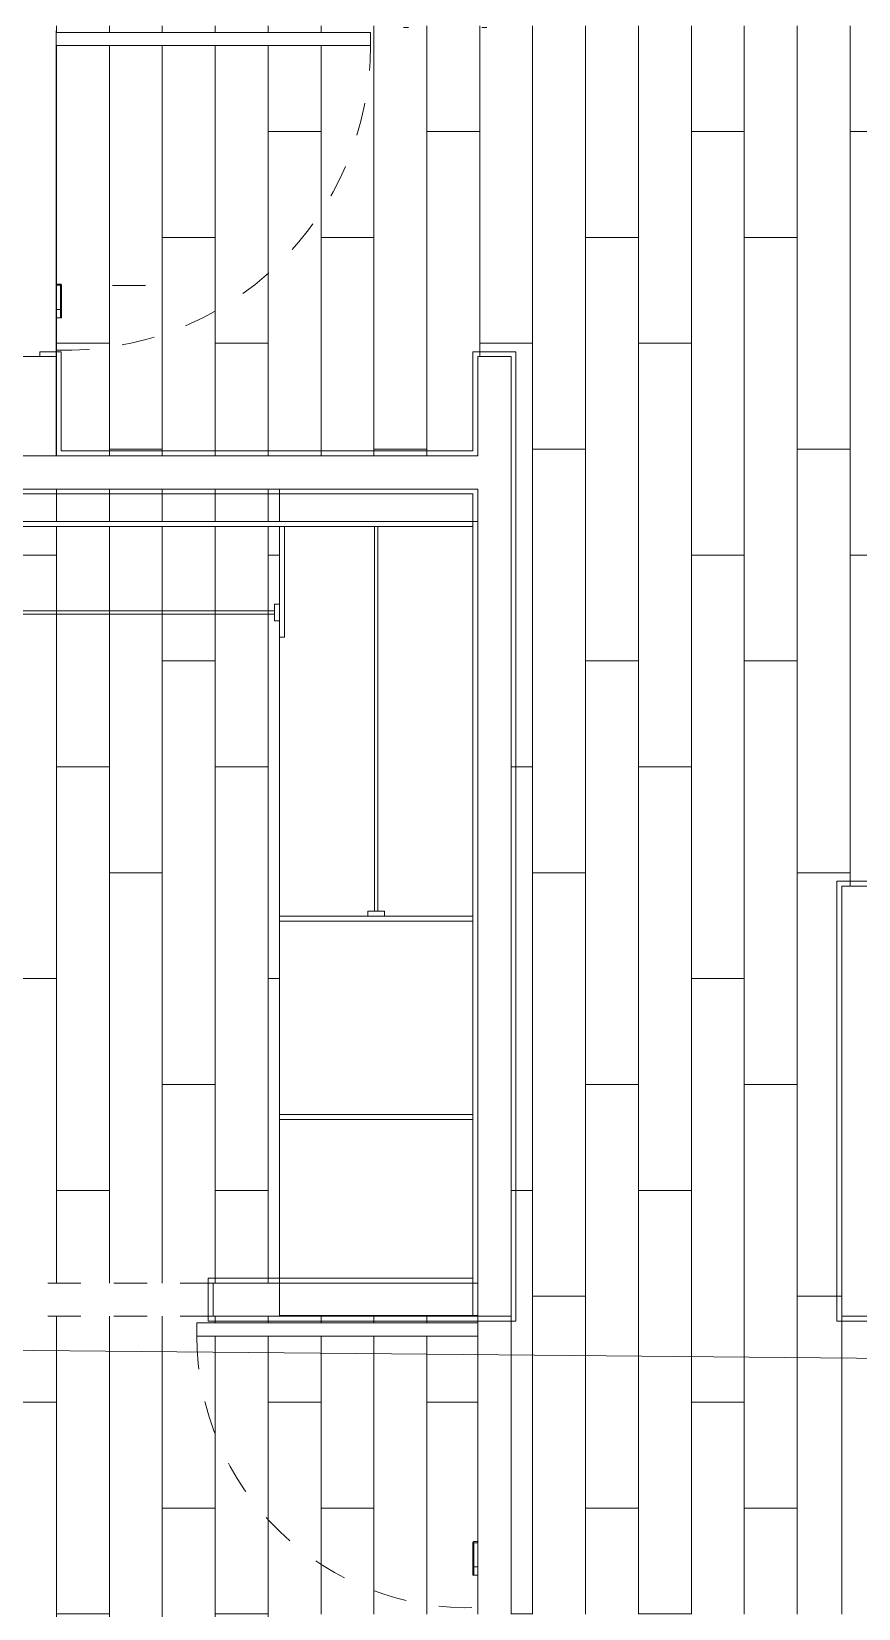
# Model space of a CAD drawing. Header units: metres. Extents: x 3856 to 4207, y -1118 to -691.
# Drawn here: x 3976.907 to 3979.408, y -978.41 to -973.645 of the extents above; entities that cross this region are included whole.
import ezdxf

# ---------------------------------------------------------------- set-up
doc = ezdxf.new("R2010")
doc.units = ezdxf.units.M
for name, pattern in [('Basculante', [0.003, 0.002, -0.001]), ('Derribado', [0.0048, 0.0032, -0.0016]), ('Trazo', [0.006, 0.003, -0.003])]:
    doc.linetypes.add(name, pattern=pattern)
for name, color, linetype, lineweight in [('_Hidden Lines_', 7, 'Trazo', 9), ('Basculante', 7, 'Basculante', 9), ('Casework', 7, 'Continuous', 9), ('Common Edges', 7, 'Continuous', 9), ('Detail Items', 7, 'Continuous', 9), ('Doors', 7, 'Continuous', 9), ('Floors', 7, 'Continuous', 9), ('Generic Models', 7, 'Continuous', 9), ('Linea de proyección', 7, 'Derribado', 9), ('Líneas medias', 7, 'Continuous', 9), ('Surface Pattern', 7, 'Continuous', 9), ('Text Notes', 7, 'Continuous', 9), ('Walls', 7, 'Continuous', 9)]:
    doc.layers.add(name, color=color, linetype=linetype, lineweight=lineweight)
doc.layers.add('ROA-E00-URB-A101-MASTER_PLAN cambio estaciomientos_dwg', color=7, linetype='Continuous', lineweight=9, true_color=0x767676)

# ---------------------------------------------------------------- blocks, each defined once
blk = doc.blocks.new('Multifuncional 2D - Closet 60x240cm-4257036-IMPLANTACIÓN - KIT COMERCIAL')
at = {"layer": '_Hidden Lines_'}
for p, q in [((0.2517, -0.4866), (1.0942, -0.4866)), ((1.4442, -0.4866), (1.5422, -0.4866)), ((1.5422, -0.4866), (1.5422, -1.0866)), ((1.5422, -1.0866), (1.4442, -1.0866))]:
    blk.add_line(p, q, dxfattribs=at)
at = {"layer": 'Casework'}
for p, q in [((1.0942, -0.4866), (0.2517, -0.4866)), ((1.5422, -0.4866), (1.4442, -0.4866)), ((1.5422, -1.0866), (1.5422, -0.4866)), ((1.4442, -1.0866), (1.5422, -1.0866))]:
    blk.add_line(p, q, dxfattribs=at)
blk = doc.blocks.new('COUR-PUERTA-SIMPLE - P-04 90 cm x 2_10 cm-V188-IMPLANTACIÓN - KIT COMERCIAL')
at = {"layer": 'Detail Items'}
for p, q in [((0.43, 0.9), (0.39, 0.9)), ((0.39, 0.9), (0.39, 0.05)), ((0.39, 0.9), (0.43, 0.9)), ((0.39, 0.05), (0.39, 0.9)), ((0.43, 0.05), (0.43, 0.9)), ((0.43, 0.9), (0.43, 0.05))]:
    blk.add_line(p, q, dxfattribs=at)
at = {"layer": 'Doors'}
for p, q in [((-0.3327, 0.0654), (-0.3327, 0.0622)), ((-0.32, 0.0654), (-0.3327, 0.0654)), ((-0.3327, 0.0622), (-0.32, 0.0622)), ((-0.3327, 0.0622), (-0.3327, 0.05)), ((-0.3073, 0.0622), (-0.3327, 0.0622)), ((-0.3073, 0.0622), (-0.3327, 0.0622)), ((-0.32, 0.0654), (-0.2342, 0.0654)), ((-0.2342, 0.0654), (-0.32, 0.0654)), ((-0.32, 0.0654), (-0.32, 0.0622)), ((-0.32, 0.0622), (-0.32, 0.0654)), ((-0.32, 0.0622), (-0.2342, 0.0622)), ((-0.2342, 0.0622), (-0.32, 0.0622)), ((-0.3073, 0.05), (-0.3073, 0.0622)), ((-0.2342, 0.0622), (-0.2342, 0.05)), ((-0.2342, 0.05), (-0.2342, 0.0622)), ((-0.2311, 0.05), (-0.2311, 0.0623)), ((-0.2311, 0.0623), (-0.2311, 0.05))]:
    blk.add_line(p, q, dxfattribs=at)
at = {"layer": 'Doors', "flags": 128}
for points in [[(-0.2342, 0.0654), (-0.2335, 0.0653), (-0.2329, 0.0651), (-0.2323, 0.0647), (-0.2318, 0.0642), (-0.2314, 0.0636), (-0.2312, 0.063), (-0.2311, 0.0623)], [(-0.2311, 0.0623), (-0.2312, 0.063), (-0.2314, 0.0636), (-0.2318, 0.0642), (-0.2323, 0.0647), (-0.2329, 0.0651), (-0.2335, 0.0653), (-0.2342, 0.0654)]]:
    blk.add_lwpolyline(points, dxfattribs=at)
at = {"layer": 'Linea de proyección'}
blk.add_arc((0.39, 0.0791), 0.8209, 90, 182.0166, dxfattribs=at)
blk = doc.blocks.new('COUR-PUERTA-SIMPLE - 100 cm x 210 cm-V191-IMPLANTACIÓN - KIT COMERCIAL')
at = {"layer": 'Detail Items'}
for p, q in [((0.44, -1), (0.44, -0.05)), ((0.44, -0.05), (0.44, -1)), ((0.48, -0.0495), (0.48, -1)), ((0.48, -1), (0.48, -0.0495)), ((0.48, -1), (0.44, -1)), ((0.44, -1), (0.48, -1))]:
    blk.add_line(p, q, dxfattribs=at)
at = {"layer": 'Doors'}
for p, q in [((-0.3827, -0.05), (-0.3827, -0.0622)), ((-0.3827, -0.0622), (-0.3827, -0.0654)), ((-0.37, -0.0622), (-0.3827, -0.0622)), ((-0.3827, -0.0622), (-0.3573, -0.0622)), ((-0.3827, -0.0622), (-0.3573, -0.0622)), ((-0.3827, -0.0654), (-0.37, -0.0654)), ((-0.37, -0.0622), (-0.2842, -0.0622)), ((-0.2842, -0.0622), (-0.37, -0.0622)), ((-0.37, -0.0654), (-0.37, -0.0622)), ((-0.37, -0.0622), (-0.37, -0.0654)), ((-0.37, -0.0654), (-0.2842, -0.0654)), ((-0.2842, -0.0654), (-0.37, -0.0654)), ((-0.3573, -0.0622), (-0.3573, -0.05)), ((-0.2842, -0.0622), (-0.2842, -0.05)), ((-0.2842, -0.05), (-0.2842, -0.0622)), ((-0.2811, -0.05), (-0.2811, -0.0623)), ((-0.2811, -0.0623), (-0.2811, -0.05))]:
    blk.add_line(p, q, dxfattribs=at)
at = {"layer": 'Doors', "flags": 128}
for points in [[(-0.2842, -0.0654), (-0.2835, -0.0653), (-0.2829, -0.0651), (-0.2823, -0.0647), (-0.2818, -0.0642), (-0.2814, -0.0636), (-0.2812, -0.063), (-0.2811, -0.0623)], [(-0.2811, -0.0623), (-0.2812, -0.063), (-0.2814, -0.0636), (-0.2818, -0.0642), (-0.2823, -0.0647), (-0.2829, -0.0651), (-0.2835, -0.0653), (-0.2842, -0.0654)]]:
    blk.add_lwpolyline(points, dxfattribs=at)
at = {"layer": 'Linea de proyección'}
blk.add_arc((0.44, -0.0792), 0.9208, 178.1967, 270, dxfattribs=at)
blk = doc.blocks.new('COUR-PUERTA_VANO - 90 cm x 235 cm-5938832-IMPLANTACIÓN - KIT COMERCIAL')
at = {"layer": 'Basculante'}
for p, q in [((-0.4582, 0.05), (0.4418, 0.05)), ((0.4418, -0.05), (-0.4582, -0.05))]:
    blk.add_line(p, q, dxfattribs=at)
at = {"layer": 'Líneas medias'}
for p, q in [((-0.4582, -0.05), (-0.4582, 0.05)), ((0.4418, 0.05), (0.4418, -0.05))]:
    blk.add_line(p, q, dxfattribs=at)
blk = doc.blocks.new('VESTIER EN L - ARAYA - CL-02 HABITACIÓN PRINCIPAL-V242-IMPLANTACIÓN - KIT COMERCIAL')
at = {"layer": 'Casework'}
for p, q in [((-0.5775, 1.75), (-0.5775, 1.735)), ((-0.5275, 1.75), (-0.5775, 1.75)), ((-0.5275, 1.75), (-0.5775, 1.75)), ((-0.5775, 1.75), (-0.5775, 1.735)), ((-0.5275, 1.75), (-0.5775, 1.75)), ((-0.5275, 1.75), (-0.5775, 1.75)), ((-0.5775, 1.735), (-0.5275, 1.735)), ((-0.5775, 1.735), (-0.559, 1.735)), ((-0.5775, 1.735), (-0.559, 1.735)), ((-0.5775, 1.735), (-0.559, 1.735)), ((-0.5575, 1.735), (-0.5575, 0.665)), ((-0.5568, 1.735), (-0.5575, 1.735)), ((-0.5475, 1.735), (-0.5575, 1.735)), ((-0.5575, 1.735), (-0.5575, 0.665)), ((-0.5568, 1.735), (-0.5575, 1.735)), ((-0.5568, 1.735), (-0.5575, 1.735)), ((-0.5475, 1.735), (-0.5482, 1.735)), ((-0.5475, 1.735), (-0.5482, 1.735)), ((-0.5475, 1.735), (-0.5482, 1.735)), ((-0.5475, 0.665), (-0.5475, 1.735)), ((-0.5475, 0.665), (-0.5475, 1.735)), ((-0.546, 1.735), (-0.5275, 1.735)), ((-0.546, 1.735), (-0.5275, 1.735)), ((-0.546, 1.735), (-0.5275, 1.735)), ((-0.5275, 1.735), (-0.5275, 1.75)), ((-0.5275, 1.735), (-0.5275, 1.75)), ((-0.2925, 1.75), (-0.2775, 1.75)), ((-0.2925, 0.065), (-0.2925, 1.75)), ((-0.2775, 1.75), (-0.2775, 0.065)), ((-2.6775, 0.65), (-2.6775, 0.065)), ((-2.085, 0.65), (-2.6775, 0.65)), ((-2.085, 0.65), (-2.085, 0.065)), ((-2.07, 0.65), (-2.085, 0.65)), ((-2.07, 0.065), (-2.07, 0.65)), ((-1.485, 0.65), (-2.07, 0.65)), ((-1.485, 0.65), (-1.485, 0.065)), ((-1.47, 0.65), (-1.485, 0.65)), ((-1.47, 0.065), (-1.47, 0.65)), ((-0.2925, 0.65), (-0.6275, 0.65)), ((-0.6275, 0.65), (-0.6275, 0.635)), ((-0.6275, 0.635), (-0.2925, 0.635)), ((-0.5775, 0.665), (-0.5775, 0.65)), ((-0.559, 0.665), (-0.5775, 0.665)), ((-0.5275, 0.665), (-0.5775, 0.665)), ((-0.5775, 0.665), (-0.5775, 0.65)), ((-0.559, 0.665), (-0.5775, 0.665)), ((-0.559, 0.665), (-0.5775, 0.665)), ((-0.5575, 0.665), (-0.5475, 0.665)), ((-0.5575, 0.665), (-0.5568, 0.665)), ((-0.5575, 0.665), (-0.5568, 0.665)), ((-0.5575, 0.665), (-0.5568, 0.665)), ((-0.5482, 0.665), (-0.5475, 0.665)), ((-0.5482, 0.665), (-0.5475, 0.665)), ((-0.5482, 0.665), (-0.5475, 0.665)), ((-0.5275, 0.665), (-0.546, 0.665)), ((-0.5275, 0.665), (-0.546, 0.665)), ((-0.5275, 0.665), (-0.546, 0.665)), ((-0.5275, 0.65), (-0.5275, 0.665)), ((-0.5275, 0.65), (-0.5275, 0.665)), ((-1.455, 0.3825), (-1.47, 0.3825)), ((-1.455, 0.3825), (-1.47, 0.3825)), ((-1.455, 0.364), (-1.455, 0.3825)), ((-1.455, 0.3325), (-1.455, 0.3825)), ((-1.455, 0.364), (-1.455, 0.3825)), ((-1.455, 0.364), (-1.455, 0.3825)), ((-0.2925, 0.3625), (-1.455, 0.3625)), ((-1.455, 0.3625), (-1.455, 0.3525)), ((-1.455, 0.3625), (-1.455, 0.3623)), ((-0.2925, 0.3625), (-1.455, 0.3625)), ((-1.455, 0.3625), (-1.455, 0.3623)), ((-1.455, 0.3625), (-1.455, 0.3623)), ((-1.455, 0.3527), (-1.455, 0.3525)), ((-1.455, 0.3527), (-1.455, 0.3525)), ((-1.455, 0.3527), (-1.455, 0.3525)), ((-1.455, 0.3525), (-0.2925, 0.3525)), ((-1.455, 0.3525), (-0.2925, 0.3525)), ((-1.455, 0.3325), (-1.455, 0.351)), ((-1.455, 0.3325), (-1.455, 0.351)), ((-1.455, 0.3325), (-1.455, 0.351)), ((-1.47, 0.3325), (-1.455, 0.3325)), ((-1.47, 0.3325), (-1.455, 0.3325)), ((-2.6775, 0.05), (-2.6775, 0.065)), ((-2.6775, 0.065), (-0.2775, 0.065)), ((-0.2775, 0.05), (-2.6775, 0.05)), ((-0.2775, 0.065), (-0.2925, 0.065)), ((-0.2775, 0.065), (-0.2775, 0.05))]:
    blk.add_line(p, q, dxfattribs=at)
blk = doc.blocks.new('COCINA APTO TIPO A - COCINA APTO TIPO A-V198-IMPLANTACIÓN - KIT COMERCIAL')
at = {"layer": 'Generic Models'}
for p, q in [((0.9613, 2.87), (0.9613, 2.85)), ((1.5213, 2.87), (1.0363, 2.87)), ((1.5213, 2.85), (1.5213, 2.87)), ((1.5413, 2.87), (1.5213, 2.87)), ((1.5213, 2.87), (1.5213, 2.1)), ((1.5413, 2.1), (1.5413, 2.87)), ((0.9613, 2.85), (0.9613, 2.1)), ((1.5213, 2.85), (0.9613, 2.85)), ((0.9763, 2.85), (0.9613, 2.85)), ((0.9613, 2.85), (0.9613, 2.485)), ((0.9613, 2.85), (1.5213, 2.85)), ((0.9763, 2.485), (0.9763, 2.85)), ((1.5213, 2.1), (1.5213, 2.85)), ((0.9763, 2.485), (0.9613, 2.485)), ((0.9613, 2.485), (0.9613, 2.12)), ((0.9613, 2.485), (0.9763, 2.485)), ((0.9763, 2.12), (0.9763, 2.485)), ((0.9613, 2.12), (0.9763, 2.12)), ((0.9613, 2.1), (1.5213, 2.1)), ((1.5213, 2.1), (0.9613, 2.1)), ((0.9613, 2.1), (0.9613, 2.08)), ((1.5213, 2.1), (1.5413, 2.1)), ((1.5213, 2.08), (1.5213, 2.1)), ((1.7913, 2.1), (1.5413, 2.1)), ((1.7913, 0.3), (1.7913, 2.1)), ((0.9613, 2.08), (1.5213, 2.08)), ((0.9613, 2.08), (0.9613, 0.3)), ((-0.8193, 2), (-0.8193, 1.98)), ((-0.8193, 1.31), (-0.8193, 1.29)), ((-0.8193, 0.9869), (-0.8193, 0.9669)), ((-0.2167, 0.3525), (-0.2167, 0.9525)), ((-0.8193, 0.32), (-0.8193, 0.3)), ((0.9613, 0.3), (1.7913, 0.3)), ((0.2462, 0.18), (0.2312, 0.18)), ((0.4834, 0.18), (0.4684, 0.18)), ((-0.6487, -0.6), (-0.5488, -0.6))]:
    blk.add_line(p, q, dxfattribs=at)
blk = doc.blocks.new('EDIFICIO TIPO A_rvt-5-IMPLANTACIÓN - KIT COMERCIAL')
at = {"layer": 'Surface Pattern', "true_color": 0x808080}
h = blk.add_hatch(dxfattribs=at)
h.set_pattern_fill('FP_110', color=8, style=0, pattern_type=2)
h.set_pattern_definition([(270, (6019.702, -988.027), (0.16, 1e-17), []), (0, (6019.702, -988.027), (0.32, 0.32), [0.16, -1.12]), (0, (6019.862, -988.667), (0.32, 0.32), [0.16, -1.12])])
h.paths.add_polyline_path([(3982.3154, -980.7273), (3982.9568, -980.7273), (3982.9568, -977.5273), (3979.4568, -977.5273), (3979.4568, -977.5973), (3980.2068, -977.5973), (3980.2068, -977.6373), (3979.4568, -977.6373), (3979.4568, -978.4273), (3980.0568, -978.4273), (3980.064, -978.5248), (3980.0818, -978.5273), (3980.0732, -978.5398), (3980.0568, -978.5398), (3980.0568, -980.7273), (3981.2828, -980.7273)])
h.paths.add_polyline_path([(3977.7568, -980.7273), (3977.7568, -978.4273), (3978.2568, -978.4273), (3978.2568, -977.5873), (3977.4068, -977.5873), (3977.4068, -977.5473), (3978.2568, -977.5473), (3978.2568, -977.5273), (3974.4068, -977.5273), (3974.4068, -980.7273), (3977.2825, -980.7273)])
h.paths.add_polyline_path([(3982.4257, -980.6273), (3982.4257, -980.2273), (3982.8257, -980.2273), (3982.8249, -980.6273)])
h.paths.add_polyline_path([(3980.4257, -980.6273), (3980.4257, -980.2273), (3980.8257, -980.2273), (3980.8257, -980.6273)])
h.paths.add_polyline_path([(3980.9154, -980.6273), (3980.9154, -978.7273), (3982.3154, -978.7273), (3982.3154, -980.6273), (3981.2828, -980.6273)])
h.paths.add_polyline_path([(3974.6509, -980.5597), (3974.5273, -980.5597), (3974.5273, -980.1597), (3974.9273, -980.1597), (3974.9273, -980.5597)])
h.paths.add_polyline_path([(3975.949, -980.0597), (3974.5273, -980.0597), (3974.5273, -978.4597), (3976.4273, -978.4597), (3976.4273, -980.0597)])
h.paths.add_polyline_path([(3979.3468, -978.4273), (3979.3568, -978.4273), (3979.3568, -976.2273), (3979.4568, -976.2273), (3979.4568, -977.4273), (3982.9568, -977.4273), (3982.9568, -969.2273), (3979.4568, -969.2273), (3979.4568, -971.7123), (3979.5918, -971.7123), (3979.5918, -973.5123), (3979.4568, -973.5123), (3979.4568, -973.6273), (3976.9818, -973.6273), (3976.9818, -973.6473), (3977.9318, -973.6473), (3977.9318, -973.6873), (3976.9818, -973.6873), (3976.9818, -974.9273), (3978.2568, -974.9273), (3978.2568, -974.6273), (3978.3568, -974.6273), (3978.3568, -978.4273), (3978.6159, -978.4273)])
h.paths.add_polyline_path([(3974.9273, -978.3597), (3974.5273, -978.3597), (3974.5273, -977.9597), (3974.9273, -977.9597)])
h.paths.add_polyline_path([(3977.2825, -977.4273), (3977.6568, -977.4273), (3977.6568, -975.1403), (3976.5568, -975.1403), (3976.5568, -975.1253), (3977.6568, -975.1253), (3977.6568, -975.0273), (3976.5559, -975.0273), (3976.5559, -977.4273)])
h.paths.add_polyline_path([(3981.2828, -973.9273), (3980.7068, -973.9273), (3980.7068, -973.2273), (3982.3068, -973.2273), (3982.3068, -973.9273)])
h.paths.add_polyline_path([(3982.0702, -971.6181), (3982.0702, -970.1034), (3981.3702, -970.1034), (3981.3702, -969.3034), (3982.8702, -969.3034), (3982.8702, -971.6181), (3982.3068, -971.6181)])
h.paths.add_polyline_path([(3981.3702, -971.1273), (3980.8254, -971.1273), (3980.8254, -970.6273), (3981.4254, -970.6273), (3981.4254, -971.1273)])
at = {"layer": 'Floors'}
for p, q in [((3976.9818, -974.6273), (3976.9818, -974.9273)), ((3978.2568, -974.9273), (3978.2568, -974.6273)), ((3978.2568, -974.6273), (3978.3568, -974.6273)), ((3978.3568, -974.6273), (3978.3568, -977.5273)), ((3976.9818, -974.9273), (3978.2568, -974.9273)), ((3977.6568, -975.0273), (3976.5559, -975.0273)), ((3979.3568, -977.5273), (3979.3568, -976.2273)), ((3979.3568, -976.2273), (3979.4568, -976.2273)), ((3977.4559, -977.4273), (3977.6568, -977.4273)), ((3978.2568, -977.5273), (3977.4559, -977.5273))]:
    blk.add_line(p, q, dxfattribs=at)
at = {"layer": 'Walls'}
for p, q in [((3976.9818, -973.6423), (3976.9818, -974.6273)), ((3976.9818, -974.6273), (3976.8818, -974.6273)), ((3976.9318, -974.6123), (3976.9818, -974.6123)), ((3976.9318, -974.6273), (3976.9318, -974.6123)), ((3976.9818, -974.6273), (3976.9318, -974.6273)), ((3976.9818, -974.6123), (3976.9968, -974.6123)), ((3976.9968, -974.6123), (3976.9818, -974.6123)), ((3976.9818, -974.6273), (3976.9818, -974.9273)), ((3976.9818, -974.9273), (3976.9818, -974.6273)), ((3976.9968, -974.6123), (3976.9968, -974.9123)), ((3976.9968, -974.9123), (3976.9968, -974.6123)), ((3978.2418, -974.9123), (3978.2418, -974.6123)), ((3978.2418, -974.6123), (3978.2418, -974.9123)), ((3978.2418, -974.6123), (3978.2568, -974.6123)), ((3978.2568, -974.6123), (3978.2418, -974.6123)), ((3978.2568, -974.6123), (3978.3718, -974.6123)), ((3978.3718, -974.6123), (3978.2568, -974.6123)), ((3978.2568, -974.9123), (3978.2568, -974.6273)), ((3978.2568, -974.6273), (3978.2568, -974.9123)), ((3978.2568, -974.6273), (3978.3568, -974.6273)), ((3978.3568, -974.6273), (3978.2568, -974.6273)), ((3978.3568, -974.6273), (3978.3568, -977.5273)), ((3978.3568, -977.5273), (3978.3568, -974.6273)), ((3978.3718, -974.6123), (3978.3718, -974.6273)), ((3978.3718, -974.6273), (3978.3718, -974.6123)), ((3978.3718, -974.6273), (3978.3718, -977.5273)), ((3978.3718, -977.5273), (3978.3718, -974.6273)), ((3976.9968, -974.9123), (3978.2418, -974.9123)), ((3978.2418, -974.9123), (3976.9968, -974.9123)), ((3978.2568, -974.9123), (3978.2568, -974.9273)), ((3978.2568, -974.9273), (3978.2568, -974.9123)), ((3976.9968, -974.9273), (3976.9818, -974.9273)), ((3976.9818, -974.9273), (3976.9968, -974.9273)), ((3976.9968, -974.9273), (3978.2568, -974.9273)), ((3978.2568, -974.9273), (3976.9968, -974.9273)), ((3977.6568, -975.0273), (3976.5709, -975.0273)), ((3976.5709, -975.0273), (3978.2418, -975.0273)), ((3978.2418, -975.0423), (3976.5709, -975.0423)), ((3976.5709, -975.0423), (3977.6568, -975.0423)), ((3978.2568, -975.0273), (3978.2418, -975.0273)), ((3978.2418, -977.4123), (3978.2418, -975.0423)), ((3978.2568, -975.0273), (3978.2568, -977.4273)), ((3979.3418, -977.5273), (3979.3418, -976.2123)), ((3979.3418, -976.2123), (3979.3418, -977.5273)), ((3979.3418, -976.2123), (3979.3568, -976.2123)), ((3979.3568, -976.2123), (3979.3418, -976.2123)), ((3979.3568, -976.2123), (3979.4718, -976.2123)), ((3979.4718, -976.2123), (3979.3568, -976.2123)), ((3979.3568, -977.5273), (3979.3568, -976.2273)), ((3979.3568, -976.2273), (3979.3568, -977.5273)), ((3979.3568, -976.2273), (3979.4568, -976.2273)), ((3979.4568, -976.2273), (3979.3568, -976.2273)), ((3977.4409, -977.5273), (3977.4409, -977.4123)), ((3977.4409, -977.4123), (3977.4409, -977.4273)), ((3977.4409, -977.4123), (3977.4559, -977.4123)), ((3977.4559, -977.4123), (3977.4409, -977.4123)), ((3977.4559, -977.4123), (3978.2418, -977.4123)), ((3977.6568, -977.4123), (3977.4559, -977.4123)), ((3977.4559, -977.4273), (3977.4559, -977.5273)), ((3977.4559, -977.4273), (3977.6568, -977.4273)), ((3978.2418, -977.4273), (3977.4559, -977.4273)), ((3978.2418, -977.4273), (3978.2568, -977.4273)), ((3977.4409, -977.5423), (3977.4409, -977.5273)), ((3977.4409, -977.5273), (3977.4409, -977.5423)), ((3978.2568, -977.5273), (3977.4559, -977.5273)), ((3977.4559, -977.5273), (3978.3568, -977.5273)), ((3978.2568, -978.4273), (3978.2568, -977.5273)), ((3978.3568, -977.5273), (3978.2568, -977.5273)), ((3978.3568, -977.5273), (3978.3568, -978.4273)), ((3978.3718, -977.5273), (3978.3718, -977.5423)), ((3978.3718, -977.5423), (3978.3718, -977.5273)), ((3979.3418, -977.5423), (3979.3418, -977.5273)), ((3979.3418, -977.5273), (3979.3418, -977.5423)), ((3979.3568, -978.4273), (3979.3568, -977.5273)), ((3979.4568, -977.5273), (3979.3568, -977.5273)), ((3979.3568, -977.5273), (3982.9418, -977.5273)), ((3978.3718, -977.5423), (3977.4409, -977.5423)), ((3977.4409, -977.5423), (3978.2568, -977.5423)), ((3978.3568, -977.5423), (3978.3718, -977.5423)), ((3982.9418, -977.5423), (3979.3418, -977.5423)), ((3979.3418, -977.5423), (3979.3585, -977.5423))]:
    blk.add_line(p, q, dxfattribs=at)
at = {"layer": 'Casework', "lineweight": 9}
for name, p, rotation in [('Multifuncional 2D - Closet 60x240cm-4257036-IMPLANTACIÓN - KIT COMERCIAL', (3977.1702, -976.5696), 90.0000000000133), ('VESTIER EN L - ARAYA - CL-02 HABITACIÓN PRINCIPAL-V242-IMPLANTACIÓN - KIT COMERCIAL', (3978.3068, -974.8478), 89.99999999999902)]:
    blk.add_blockref(name, p, dxfattribs=dict(at, rotation=rotation))
at = {"layer": 'Doors', "lineweight": 9}
for name, p, rotation in [('COUR-PUERTA-SIMPLE - 100 cm x 210 cm-V191-IMPLANTACIÓN - KIT COMERCIAL', (3976.9318, -974.1273), 89.99999999999902), ('COUR-PUERTA_VANO - 90 cm x 235 cm-5938832-IMPLANTACIÓN - KIT COMERCIAL', (3976.9978, -977.4773), 180), ('COUR-PUERTA-SIMPLE - P-04 90 cm x 2_10 cm-V188-IMPLANTACIÓN - KIT COMERCIAL', (3978.3068, -977.9773), 89.99999999999902)]:
    blk.add_blockref(name, p, dxfattribs=dict(at, rotation=rotation))
at = {"layer": 'Generic Models', "lineweight": 9}
blk.add_blockref('COCINA APTO TIPO A - COCINA APTO TIPO A-V198-IMPLANTACIÓN - KIT COMERCIAL', (3977.8005, -973.8123), dxfattribs=at)
blk = doc.blocks.new('ROA-E00-URB-A101-MASTER_PLAN cambio estaciomientos_dwg_ROA-E01-EST-R23_rvt-5-Master Plan - Etapa 1-7986866-IMPLANTACIÓN - KIT COMERCIAL')
at = {"layer": 'Common Edges'}
blk.add_line((974.9273, 3976.8818), (974.9273, 3976.9818), dxfattribs=at)
blk = doc.blocks.new('ROA-E00-URB-A101-MASTER_PLAN cambio estaciomientos_dwg-7942325-IMPLANTACIÓN - KIT COMERCIAL')
blk.add_blockref('ROA-E00-URB-A101-MASTER_PLAN cambio estaciomientos_dwg_ROA-E01-EST-R23_rvt-5-Master Plan - Etapa 1-7986866-IMPLANTACIÓN - KIT COMERCIAL', (0, 0))

msp = doc.modelspace()

# ---------------------------------------------------------------- linework, layer by layer
at = {"layer": 'Text Notes'}
msp.add_line((4059.636, -978.3932), (3869.42, -976.6409), dxfattribs=at)

# ---------------------------------------------------------------- block references
at = {"lineweight": 5}
msp.add_blockref('EDIFICIO TIPO A_rvt-5-IMPLANTACIÓN - KIT COMERCIAL', (0, 0), dxfattribs=at)
at = {"layer": 'ROA-E00-URB-A101-MASTER_PLAN cambio estaciomientos_dwg', "color": 7, "rotation": 269.9999999999999}
msp.add_blockref('ROA-E00-URB-A101-MASTER_PLAN cambio estaciomientos_dwg-7942325-IMPLANTACIÓN - KIT COMERCIAL', (0, 0), dxfattribs=at)

doc.saveas('drawing.dxf')
